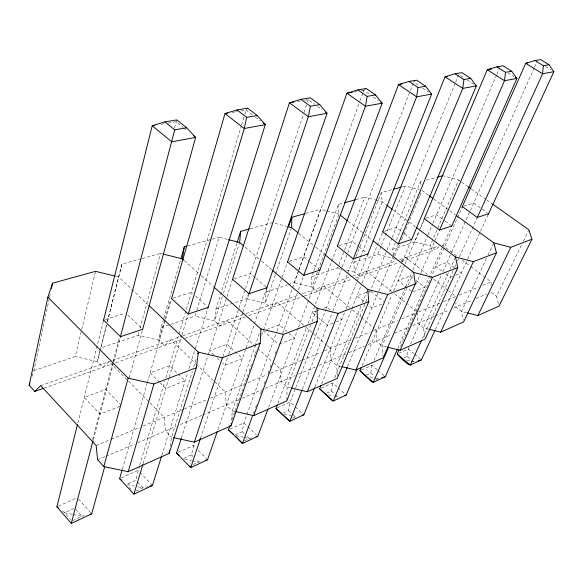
<?xml version="1.0" encoding="UTF-8"?>
<svg xmlns="http://www.w3.org/2000/svg" width="583" height="583" viewBox="0 0 583 583"><rect width="100%" height="100%" fill="white"/><g stroke="black" fill="none" stroke-linecap="round" stroke-linejoin="round"><path stroke-width="0.44" stroke-dasharray="2.92 2.19" d="M491.097 285.291L491.105 281.866L484.582 276.961M286.851 400.004L287.106 387.068L310.644 325.176M266.846 289.562L265.957 292.141L265.403 303.16L270.811 307.882L277.472 302.511L304.996 326.356M231.509 420.489L232.296 410.833L254.684 346.9M236.815 243.439L215.95 309.041L214.617 320.825L220.097 325.831L226.67 320.351L256.935 347.781M404.07 357.838L407.255 356.388L408.289 349.013L409.033 347.344M170.221 446.192L171.54 437.184L192.346 371.247M366.248 375.095L370.752 373.04L371.932 365.337L372.654 363.661M326.451 393.263L331.326 391.033L333.352 381.282M163.619 318.886L161.127 327.566L158.853 340.217L164.399 345.551L170.826 339.962L195.793 363.763M283.112 413.041L288.6 410.534L290.115 402.073L295.362 388.489M235.219 434.896L242.142 431.733L243.869 422.835L276.619 332.019M183.791 458.362L191.435 454.871L194.27 442.912M32.058 376.297L33.909 370.548L49.358 298.175M49.548 297.294L50.495 292.885M33.909 370.548L75.258 356.577L95.539 271.335M100.32 349.669L97.346 361.613L102.929 367.305L109.159 361.613L149.518 402.379M141.246 258.743L121.956 264.063L107.374 321.933M77.86 423.003L103.606 320.089M106.485 325.241L100.742 347.964L138.062 335.356L158.853 340.217L164.654 320.089M107.374 321.743L121.956 264.063M99.795 351.913L97.346 361.613L75.258 356.577M100.021 351.032L106.485 325.46M92.602 439.524L112.927 362.211M113.153 361.329L119.442 337.419M174.514 127.925L176.853 119.901M93.28 439.866L113.503 363.078M113.656 362.495L120.455 336.69M138.062 335.356L139.016 331.865M139.978 328.382L160.529 253.43L162.271 253.86M129.229 377.908L142.653 329.271M163.867 318.019L180.825 259.027M164.909 319.214L170.455 299.968M122.394 469.024L147.098 383.439M147.346 382.565L171.591 298.583M139.439 465.955L135.883 480.224L126.642 484.437L134.389 486.062M139.701 465.081L164.807 381.34M165.849 377.857L241.413 125.76M241.675 124.893L244.547 115.296M244.809 114.421L246.121 110.063L247.586 108.176M143.119 463.667L168.961 378.039M169.223 377.172L181.75 335.655M181.998 334.824L188.28 314.026M161.127 327.566L194.984 316.124L196.573 310.928M196.843 310.061L219.135 237.288L227.676 239.453M161.899 455.148L187.835 372.231M188.921 368.777L195.276 348.445M195.407 348.029L208.116 307.401M193.716 366.911L196.726 357.364M222.32 296.718L214.617 320.825L194.984 316.124M223.42 293.271L239.642 242.484M181.298 438.329L207.847 355.965M208.124 355.098L232.559 279.301M222.903 356.672L245.239 289.401M245.523 288.541L303.656 113.474M303.947 112.606L307.095 103.125M307.379 102.258L308.239 99.671L309.777 98.257M215.95 309.041L246.806 298.613L247.957 295.166M200.552 438.299L228.5 354.952M228.784 354.092L242.754 312.43M243.038 311.57L249.021 293.73M217.918 429.671L245.793 348.86M246.084 348L266.861 287.769M275.234 274.841L265.403 303.16L246.806 298.613M275.533 273.988L291.325 228.514M254.982 346.047L259.457 333.257M232.085 419.454L233.287 416.022M233.594 415.162L234.803 411.729M235.102 410.869L238.425 401.425M238.731 400.565L242.659 389.408M243.869 385.975L247.797 374.811M249.007 371.378L251.426 364.506M254.144 356.781L255.048 354.209M255.354 353.349L256.556 349.917M261.694 335.32L263.21 331.027M263.509 330.167L287.536 261.913M288.199 284.628L294.182 282.609L298.481 270.68M298.795 269.827L320.599 209.333L325.846 210.711M276.932 331.159L298.562 271.182M298.846 270.388L359.74 101.529M360.046 100.67L362.83 92.959M363.136 92.107L363.756 90.387L369.644 94.482M253.372 413.566L254.305 411.008M255.551 407.59L256.484 405.032M260.528 393.933L262.401 388.81M264.267 383.687L265.199 381.129M267.998 373.441L268.938 370.883M270.184 367.472L271.117 364.907M275.161 353.808L276.094 351.25M282.631 333.323L297.264 293.198M298.467 289.919L303.743 275.446M349.589 307.598L323.886 286.217L317.181 291.471L311.847 287.004L311.745 276.677L313.632 271.576M313.946 270.723L338.468 204.407L343.737 202.957M338.468 204.407L338.963 214.15L311.847 287.004L294.182 282.609M268.639 407.306L298.212 328.083M298.532 327.231L319.87 270.06M277.902 403.319L306.847 326.823M308.13 323.427L337.368 246.15M311.934 321.787L316.124 310.761M311.745 276.677L337.674 267.91L338.643 265.389M338.963 264.544L344.13 251.069M344.458 250.224L364.812 197.149L375.277 199.94M295.69 387.644L325.839 309.544M326.167 308.691L342.046 267.561M342.228 267.101L410.06 91.378M410.388 90.533L413.012 83.741M302.388 389.145L332.572 311.898M332.9 311.052L353.291 258.896M391.696 291.507L366.459 271.27L359.733 276.415L354.486 272.174L353.83 262.452L355.805 257.409M356.133 256.564L381.195 192.638L392.425 189.541M360.105 257.926L354.486 272.174L346.076 270.046M360.44 257.088L382.259 201.798L381.195 192.638M315.009 386.842L345.69 309.85M346.025 309.005L367.939 253.999M321.67 383.76L351.498 309.544M351.833 308.706L361.751 284.045M362.087 283.2L382.339 232.806M353.83 262.452L377.726 254.377L381.1 246.041M381.435 245.203L405.389 185.97L419.381 189.752M360.943 306.184L336.806 365.512L337.207 375.765M362.305 302.847L367.407 290.312M334.729 377.908L365.403 302.898M365.745 302.06L367.122 298.685M369.535 292.79L386.762 250.646M387.01 250.041L391.929 238.002M392.126 237.536L455.338 82.924M455.68 82.086L458.785 74.5L464.126 77.969M393.357 255.172L392.643 249.342L396.076 241.005M396.418 240.174L420.467 181.816L423.039 181.109M347.534 366.583L393.19 256.331M393.474 255.645L398.364 243.832M394.815 255.988L399.348 245.064M401.439 240.028L403.531 234.985M403.881 234.147L412.247 213.983M412.596 213.145L419.571 196.34M419.913 195.502L421.662 191.304M389.59 291.966L401.935 262.642M402.241 261.913L411.736 239.365M362.021 365.709L392.177 294.444M393.598 291.085L404.784 264.66M405.134 263.822L424.242 218.669M392.643 249.342L414.739 241.879L418.995 231.823M420.416 228.47L423.965 220.09M374.089 360.316L405.323 287.565M405.688 286.734L412.509 270.84M412.866 270.009L427.703 235.445M427.944 234.883L432.681 223.865M432.972 223.18L496.527 75.171M496.891 74.332L499.762 67.643M406.854 288.33L382.069 345.887L383.133 356.978M408.289 284.992L412.596 274.979M439.159 246.769L435.144 249.721L430.079 245.88L458.624 180.016L442.767 175.672M416.08 284.023L420.496 273.879M420.795 273.187L439.553 230.074M397.781 348.415L442.657 246.704M442.993 245.931L450.717 228.434M400.448 346.521L402.292 342.359M402.656 341.521L404.5 337.36M404.872 336.529L407.451 330.692M407.816 329.861L462.334 206.615M410.527 344.021L441.061 275.861M442.927 271.7L451.206 253.211M451.577 252.388L534.166 68.043M534.538 67.213L537.147 61.39M448.429 272.669L423.477 327.93L424.89 337.382M449.923 269.368L455.505 256.994M422.354 338.57L454.215 268.369M454.587 267.553L456.081 264.267M457.568 260.98L459.164 257.46M459.433 256.877L477.331 217.452M435.457 329.315L467.384 259.843M467.712 259.122L488.59 213.684M486.47 258.356L461.488 311.439L463.252 320.184M488.007 255.084L493.772 242.834M498.378 303.663L496.519 296.251L521.399 245.224M523.374 241.173L528.511 230.642M364.382 89.92L366.255 88.507M400.944 261.031L405.644 257.504L427.893 274.761M415.803 80.643L413.668 82.043L419.658 86.058M72.496 520.663L81.897 516.29L86.794 515.073M136.072 491.075L142.995 487.854L148.126 486.579M193.141 464.527L200.129 461.619M244.496 440.624L251.718 437.818M292.338 418.361L295.472 416.903L292.345 414.01M375.918 379.467L380.036 378.097M73.961 508.485L64.553 512.778L61.769 510.599M58.526 506.059L76.511 497.984M121.228 477.907L138.135 470.313L139.373 471.64M178.158 452.342L193.41 445.499L195.866 447.977M230.081 429.03L243.869 422.835L256.564 435.049M277.544 407.714L290.115 402.073L294.707 406.3M321.262 388.089L332.66 382.965L337.411 387.178M361.496 370.023L371.932 365.337L377.274 369.899M398.728 353.305L408.289 349.013L413.813 353.582M97.623 459.812L105.151 456.606M105.989 456.249L134.44 444.122M137.785 442.694L176.234 426.311M180.402 424.541L202.068 415.307M202.899 414.95L238.709 399.69M242.04 398.269L262 389.765M265.331 388.344L295.246 375.598M298.562 374.184L315.163 367.108M319.316 365.337L345.785 354.056M349.086 352.649L364.754 345.974M368.055 344.568L391.251 334.678M394.574 333.265L408.69 327.252M412.837 325.482L434.401 316.292M435.224 315.942L449.318 309.937M453.465 308.167L471.844 300.332M476.027 298.554L486.907 293.919M96.151 445.478L110.449 439.553M111.287 439.21L139.876 427.368M143.236 425.976L183.507 409.295M184.345 408.945L206.943 399.581M210.288 398.196L243.73 384.343M247.906 382.616L267.116 374.658M270.454 373.273L301.302 360.498M302.132 360.148L321.299 352.212M324.629 350.835L351.155 339.845M355.295 338.133L370.19 331.96M373.506 330.583L397.642 320.584M401.811 318.857L416.801 312.648M440.078 303.007L417.632 312.306L407.816 304.435M443.401 301.63L455.87 296.463L448.699 290.902M459.229 295.071L478.519 287.084M482.717 285.342L491.105 281.866M119.901 406.351L100.065 414.098L84.251 397.438L105.771 389.422L120.921 405.054M279.432 344.057L294.437 338.198L289.139 333.542M332.929 323.164L327.311 325.358L318.42 317.764M336.136 321.911L341.755 319.717L338.351 316.853M381.719 304.115L371.801 307.984L368.434 305.23M452.517 276.466L450.112 277.406L445.835 274.127M455.717 275.22L461.321 273.033L457.779 270.337M266.657 329.49L279.221 324.818L288.483 332.959M316.299 311.001L312.262 312.503L317.735 317.181M317.101 310.703L319.52 309.799M323.558 308.298L326.786 307.095L330.867 310.542M366.153 292.433L357.007 295.843L364.404 301.914M366.984 292.119L369.484 291.194M44.133 388.118L112.322 363.981M115.74 362.772L184.104 338.57M184.964 338.271L245.458 316.861M248.839 315.665L303.444 296.339M304.297 296.033L352.074 279.126M355.477 277.916L398.925 262.539M401.454 261.643L435.144 249.721M40.693 385.655L111.725 360.709M112.585 360.411L181.998 336.034M182.858 335.735L242.754 314.703M246.143 313.516L298.569 295.107M302.788 293.621L351.986 276.349M352.832 276.05L396.272 260.798M399.683 259.603L438.474 245.982M265.957 292.141L287.339 284.919M105.319 319.55L124.995 313.326M173.319 298.037L191.494 292.287L192.827 293.497M234.264 278.761L250.479 273.631L255.252 277.756M289.241 261.373L303.75 256.782L309.354 261.403M339.102 245.596L352.117 241.486L358.305 246.383M384.43 231.262L396.214 227.53L403.975 233.448M425.889 218.144L436.587 214.763L444.552 220.636M463.959 206.105L473.695 203.022L481.492 208.612M142.121 258.502L160.529 253.43M187.792 245.917L211.301 239.445M212.168 239.205L219.135 237.288M250.304 228.696L272.246 222.655L286.34 226.291M305.769 213.414L320.599 209.333M356.031 199.568L364.812 197.149M401.935 186.924L405.389 185.97M426.465 180.162L436.762 177.327M411.204 361.22L413.806 361.839L416.342 361.183M161.083 124.281L164.625 123.691M168.166 123.1L176.139 121.767L183.098 127.364M232.034 112.417L234.672 111.98M235.554 111.827L237.317 111.535M240.837 110.945L246.121 110.063L252.505 114.924M297.498 101.471L301.076 100.874M304.661 100.276L308.239 99.671L314.747 104.393M354.005 92.019L357.554 91.429M361.096 90.831L363.756 90.387M72.358 514.359L64.553 512.778L70.521 519.65M73.225 514.534L81.897 516.29L75.338 508.806M137.828 486.776L142.995 487.854L137.063 481.5M184.745 459.083L191.61 460.555M192.47 460.745L198.482 462.035L195.545 459.054M236.173 435.625L243.067 437.148M243.934 437.337L249.101 438.482L245.305 434.801M234.869 411.416L232.296 410.833L226.233 405.003L225.351 391.958L214.187 381.304M284.154 414.345L295.472 416.903M290.618 387.877L287.106 387.068L281.137 381.61L280.474 369.119L272.407 361.81M328.367 394.822L333.673 396.046M334.555 396.251L338.096 397.074L335.385 394.655M369.819 376.982L377.42 378.775L375.416 377.055M341.142 366.539L336.806 365.512L330.933 360.389L330.459 348.415L327.019 345.435M386.376 346.921L382.069 345.887L376.305 341.048L375.984 329.555L373.207 327.245M406.876 360.177L410.345 361.008M116.163 276.342L118.743 276.969L147.696 304.311M428.636 329.198L423.477 327.93L417.822 323.361L417.647 313.158M466.67 312.743L461.488 311.439L455.95 307.11L455.921 302.672M337.674 267.91L340.195 268.552M377.726 254.377L393.773 258.509L396.345 260.521M414.739 241.879L430.079 245.88M326.72 210.937L338.963 214.15M376.152 200.173L382.259 201.798L385.888 204.531M545.499 66.528L550.811 69.8M507.953 72.809L513.907 76.57M467.18 79.951L474.045 84.411M422.66 88.069L428.651 92.092M373.324 97.04L378.476 100.626M458.624 180.016L460.847 181.59M461.583 182.115L467.508 186.312M471.202 188.928L485.996 199.415M486.739 199.94L491.914 203.613M482.207 209.115L487.169 212.671M317.64 106.492L321.976 109.633M422.005 190.459L428.6 195.269M433.723 199.014L449.099 210.237M449.836 210.769L455.695 215.047M445.281 221.176L451.074 225.446M441.841 244.802L457.779 256.79M462.122 260.062L470.095 266.059M470.816 266.606L483.861 276.415M393.139 209.997L408.37 221.474M409.091 222.021L415.621 226.94M491.09 292.134L496.519 296.251M454.237 267.648L447.154 262.263L435.858 266.467L442.985 271.94M255.347 117.081L260.317 120.863M404.682 233.987L410.323 238.294M433.628 279.213L447.977 290.341M348.211 221.372L363.865 233.594M364.579 234.147L372.406 240.262M413.048 278.149L410.294 275.992L398.058 280.547L412.582 292.061L424.737 287.317L415.796 280.306M358.997 246.922L366.561 252.913M394.502 293.752L407.116 303.874M183.791 127.917L187.267 130.716M371.014 291.449L383.621 301.688M298.671 233.375L314.886 246.543M315.585 247.119L324.046 253.984M310.061 261.978L318.464 268.909M414.506 354.158L420.037 358.727M352.365 309.908L360.702 316.846M361.402 317.422L372.515 326.669M407.255 356.388L411.183 359.66M411.838 360.207L413.806 361.839M245.173 247.177L261.082 260.674M261.774 261.264L272.144 270.067M377.937 370.475L383.949 375.605M370.752 373.04L374.752 376.48M255.937 278.346L266.176 287.179M305.681 326.954L326.327 344.837M338.089 387.775L345.551 394.385M331.326 391.033L334.708 394.057M263.312 330.743L278.601 344.378M184.345 260.652L200.61 275.169M201.288 275.774L213.495 286.661M257.606 348.394L271.729 361.198M195.487 295.916L206.79 306.192M295.362 406.905L303.233 414.156M288.6 410.534L291.719 413.427M214.041 355.011L209.516 350.777L227.027 344.254L242.47 358.487L225.031 365.301L222.444 362.881M217.277 358.035L219.857 360.462M196.449 364.39L213.531 380.677M127.786 314.929L141.363 328.025M242.142 431.733L244.671 434.189M159.553 382.208L150.137 372.894L169.5 365.687L185.132 380.881L165.827 388.416L160.179 382.827M198.322 450.455L206.309 458.515M150.159 403.028L164.253 417.268L165.404 430.932L171.54 437.184M191.435 454.871L193.199 456.664M139.993 472.296L151.784 484.845M129.608 487.65L130.796 488.94M78.523 498.975L90.496 512.508M420.467 181.816L421.232 186.137"/><path stroke-width="0.87" d="M297.964 232.806L291.624 227.654L291.813 217.262L304.894 213.655M173.297 437.563L194.343 442.162L231.079 425.758L260.178 343.278L260.951 328.994L214.172 287.266M231.079 425.758L231.291 423.127M243.796 246.004L239.642 242.484L240.655 231.356L249.429 228.937M461.984 207.41L525.728 63.299L534.954 60.545L543.385 65.733L542.569 73.735L477.2 217.736M424.111 218.982L487.264 69.734L496.862 66.863L505.512 72.321L504.528 80.716L439.64 229.862M115.31 276.131L95.539 271.335L52.565 283.178L47.879 297.184L29.15 385.334L34.761 391.433L40.693 385.655L96.151 445.478L97.623 459.812L103.818 466.553L128.187 471.698L169.165 453.399L196.362 367.713L198.366 352.161L149.015 305.55M382.681 231.961L445.048 76.796L455.053 73.793L463.915 79.55L462.734 88.39L398.349 243.876L382.747 231.794M169.165 453.399L169.566 450.695M337.397 246.077L398.502 84.579L408.945 81.431L418.018 87.537L416.612 96.858L353.043 259.522M183.667 260.047L182.311 258.837L184.308 246.879L186.924 246.157M287.383 262.343L346.921 93.207L357.845 89.906L367.13 96.384L365.446 106.252L303.801 275.278M232.435 279.672L289.438 102.819L300.886 99.343L310.375 106.252L308.363 116.731L248.824 294.328M51.435 288.468L52.565 283.178M171.548 298.729L224.994 113.598L237.011 109.932L246.682 117.329L244.27 128.5L188.309 313.931M103.453 320.686L152.221 125.768L164.88 121.883L174.703 129.841L120.375 336.996M104.772 466.48L91.691 513.863L71.279 523.396L56.894 506.795L77.415 424.767M71.279 523.396L93.047 440.748M103.818 466.553L128.173 378.134L47.879 297.184M142.565 329.592L195.618 137.428L186.655 127.764L176.853 119.901L164.88 121.883M181.073 258.16L184.308 246.879M161.629 456.015L152.403 485.508L133.922 494.136L119.617 478.628L122.138 469.898M128.187 471.698L153.912 383.964L196.362 367.713M133.922 494.136L142.857 464.542M208.029 307.678L265.287 124.638L257.227 115.492L247.586 108.176L237.011 109.932M197.819 353.896L198.366 352.161L222.356 357.758L260.178 343.278M237.084 242.579L240.655 231.356M29.15 385.334L29.944 382.871M217.321 431.391L207.541 459.761L190.728 467.61L176.547 453.064L181.298 438.329M194.343 442.162L222.356 357.758M200.552 438.299L190.728 467.61L190.087 465.948M266.548 288.68L327.041 113.306L319.746 104.627L310.287 97.784L300.886 99.343M288.541 226.729L291.813 217.262M268.005 409.011L257.832 436.273L242.47 443.444L228.456 429.758L229.964 425.466M252.745 415.271L242.47 443.444L235.721 436.485M235.721 411.605L253.707 415.65L283.411 334.38L317.312 321.401L317.094 308.218L272.837 270.658M319.513 271.008L382.156 103.184L375.51 94.927L366.255 88.507L357.845 89.906M314.674 387.688L303.889 414.761L289.802 421.341L275.97 408.421L277.26 405.025M317.312 321.401L286.829 400.864L253.707 415.65M302.052 389.991L289.802 421.341L275.97 408.421M291.493 388.081L307.292 391.732L338.198 313.399L368.769 301.695L367.749 289.474L324.753 254.56M367.596 254.851L431.646 94.096L425.561 86.226L416.517 80.177L408.945 81.431M357.16 369.017L346.229 394.99L333.265 401.038L331.61 400.091L319.637 388.817L320.993 385.443M368.769 301.695L337.302 378.331L307.292 391.732M347.191 367.421L333.265 401.038L319.637 388.817M342.01 366.743L355.885 370.03L387.651 294.466L415.351 283.863L413.675 272.48L373.12 240.815M411.46 240.021L476.333 85.898L470.736 78.37L461.904 72.656L455.053 73.793M397.409 349.253L385.283 376.749L373.309 382.339L371.429 381.559L359.893 370.737L361.314 367.385M415.351 283.863L383.213 357.831L355.885 370.03M388.533 347.344L373.309 382.339L359.893 370.737M451.453 226.765L516.888 78.45L511.706 71.243L503.093 65.828L496.862 66.863M435.078 330.146L421.414 359.871L410.33 365.053L408.253 364.426L401.687 358.931L397.132 354.019L398.976 349.851M387.243 347.133L400.164 350.259L432.506 277.297L457.728 267.641L455.505 256.994L416.342 227.487M421.596 340.224L410.33 365.053L397.132 354.019M457.728 267.641L425.145 339.102L400.164 350.259M488.204 214.529L553.85 71.665L549.048 64.749L540.645 59.604L534.954 60.545M429.496 329.41L440.675 332.172L473.374 261.643L496.432 252.818L493.772 242.834L456.423 215.579M496.432 252.818L463.602 321.933L440.675 332.172M467.53 312.954L477.885 315.556L510.766 247.33L531.929 239.227L528.905 229.833L492.657 204.137M531.929 239.227L498.997 306.133L477.885 315.556M34.761 391.433L43.28 388.416M142.653 329.271L120.455 336.69L103.606 320.089M208.116 307.401L188.28 314.026L171.591 298.583M266.861 287.769L249.021 293.73L232.559 279.301M319.87 270.06L303.743 275.446L287.536 261.913M367.939 253.999L353.291 258.896L337.368 246.15M398.364 243.832L411.736 239.365M451.796 225.978L439.553 230.074L424.242 218.669M488.59 213.684L477.331 217.452L462.334 206.615M344.611 202.716L355.149 199.816M393.292 189.307L401.068 187.165M437.614 177.094L442.767 175.672M418.033 360.746L421.414 359.871M381.785 377.646L385.283 376.749M344.604 395.405L346.229 394.99M302.205 415.191L303.889 414.761M256.083 436.711L257.832 436.273M205.894 460.169L207.541 459.761M149.838 486.149L152.403 485.508M90.059 514.264L91.691 513.863M431.646 94.096L416.612 96.858L398.502 84.579L402.066 83.981M476.333 85.898L462.734 88.39L445.048 76.796L447.627 76.366M553.85 71.665L542.569 73.735L525.728 63.299L527.484 63.008M174.703 129.841L186.655 127.764M246.682 117.329L257.227 115.492M310.375 106.252L319.746 104.627M367.13 96.384L375.51 94.927M418.018 87.537L425.561 86.226M463.915 79.55L470.736 78.37M505.512 72.321L511.706 71.243M543.385 65.733L549.048 64.749M154.881 125.323L152.221 125.768L171.788 141.807L195.618 137.428L193.534 135.752M227.632 113.153L224.994 113.598L244.27 128.5L265.287 124.638L263.159 123.02M293.919 102.069L289.438 102.819L308.363 116.731L327.041 113.306L325.591 112.257M352.234 92.318L346.921 93.207L365.446 106.252L382.156 103.184L380.684 102.163M491.731 68.991L487.264 69.734L504.528 80.716L516.888 78.45L515.394 77.51M128.173 378.134L153.912 383.964M260.951 328.994L283.411 334.38M317.094 308.218L338.198 313.399M163.145 254.079L182.311 258.837M367.749 289.474L387.651 294.466M228.536 239.664L239.642 242.484M413.675 272.48L432.506 277.297M288.097 226.743L291.624 227.654M455.505 256.994L473.374 261.643M493.772 242.834L510.766 247.33M468.244 186.837L470.466 188.404M429.328 195.808L432.994 198.475M386.609 205.078L392.41 209.45M340.385 215.258L347.504 220.819M56.894 506.795L58.285 507.88M119.617 478.628L121.534 480.217M176.547 453.064L179.141 455.323M228.456 429.758L233.783 434.634"/></g></svg>
